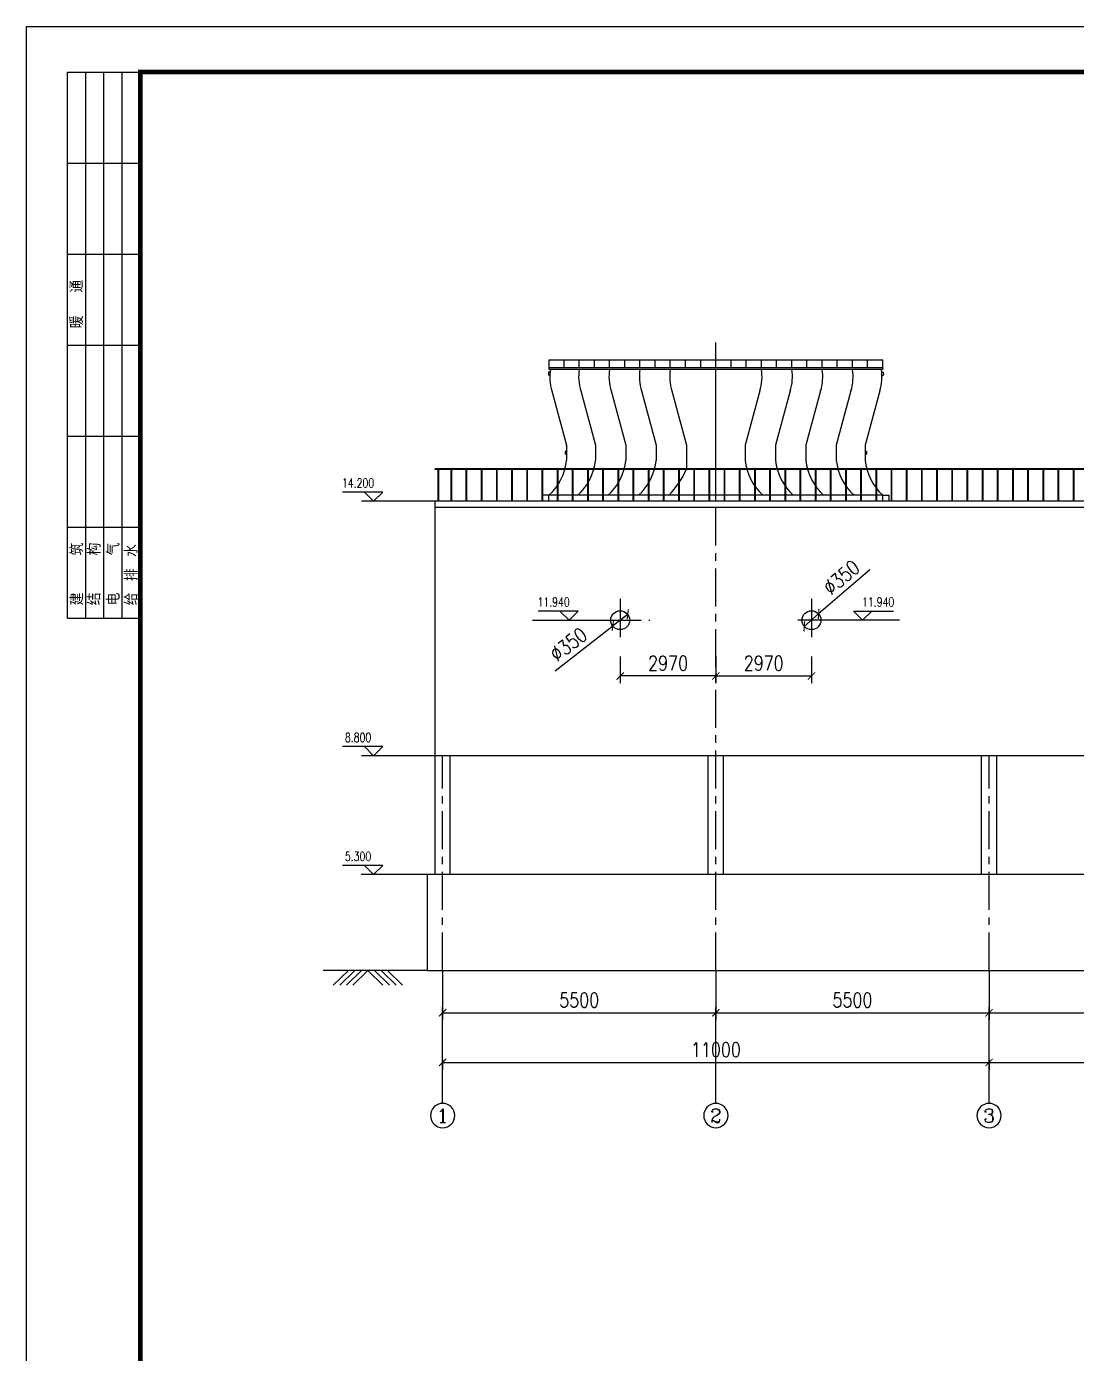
# Model space of a CAD drawing. Extents: x 1427168 to 1936200, y 1176778 to 1377202.
# Drawn here: x 1547701 to 1582285, y 1333474 to 1377202 of the extents above; entities that cross this region are included whole.
import ezdxf
from ezdxf.enums import TextEntityAlignment as Align
from ezdxf.lldxf.tags import DXFTag

# ---------------------------------------------------------------- set-up
doc = ezdxf.new("R2010")
doc.units = 0
doc.header["$LTSCALE"] = 1000
doc.header["$MEASUREMENT"] = 0
doc.linetypes.add('CENTER', pattern=[2, 1.25, -0.25, 0.25, -0.25])
doc.linetypes.add('DOTE', pattern=[2.42, 2, -0.2, 0.02, -0.2])
doc.layers.get('0').update_dxf_attribs({"linetype": 'CONTINUOUS'})
doc.layers.get('DEFPOINTS').update_dxf_attribs({"linetype": 'CONTINUOUS'})
for name, color, linetype in [('01粗实线层', 7, 'CONTINUOUS'), ('2', 2, 'CONTINUOUS'), ('AXIS', 3, 'CONTINUOUS'), ('AXIS_TEXT', 7, 'CONTINUOUS'), ('DOTE', 1, 'DOTE'), ('PUB_DIM', 3, 'CONTINUOUS'), ('PUB_TITLE', 4, 'CONTINUOUS'), ('中心线', 1, 'ACAD_ISO04W100')]:
    doc.layers.add(name, color=color, linetype=linetype)
doc.styles.add('COMPLEX', font='COMPLEX')
doc.styles.add('DIM_FONT', font='SIMPLEX.shx', dxfattribs={"width": 0.75})
doc.styles.add('HZ', font='txt', dxfattribs={"bigfont": 'hztxt'})
doc.styles.add('TH_GBDIM', font='romans.shx', dxfattribs={"width": 0.8, "bigfont": 'gbcbig.shx'})
tags = doc.linetypes.add('ACAD_ISO04W100', pattern=[30, 24, -3, 0, -3]).pattern_tags.tags
tags[10:11] = [DXFTag(74, 4), DXFTag(75, 0), DXFTag(340, '0'), DXFTag(46, 1.0), DXFTag(50, 0.0), DXFTag(44, 0.0), DXFTag(45, 0.0)]
tags[8:9] = [DXFTag(74, 4), DXFTag(75, 0), DXFTag(340, '0'), DXFTag(46, 1.0), DXFTag(50, 0.0), DXFTag(44, 0.0), DXFTag(45, 0.0)]
tags[6:7] = [DXFTag(74, 4), DXFTag(75, 0), DXFTag(340, '0'), DXFTag(46, 1.0), DXFTag(50, 0.0), DXFTag(44, 0.0), DXFTag(45, 0.0)]
tags[4:5] = [DXFTag(74, 4), DXFTag(75, 0), DXFTag(340, '0'), DXFTag(46, 1.0), DXFTag(50, 0.0), DXFTag(44, 0.0), DXFTag(45, 0.0)]
doc.dimstyles.new('TH_GBDIM', dxfattribs={"dimscale": 120, "dimtxt": 4, "dimasz": 2, "dimexe": 2, "dimexo": 0, "dimgap": 1.5, "dimtad": 1, "dimdec": 0, "dimzin": 0, "dimtxsty": 'TH_GBDIM', "dimblk": 'ARCHTICK', "dimcen": 2.5, "dimclrd": 130, "dimclre": 130, "dimclrt": 3, "dimazin": 3, "dimtfac": 0.714286, "dimtdec": 0, "dimtmove": 0, "dimatfit": 3, "dimtzin": 0})

# ---------------------------------------------------------------- blocks, each defined once
blk = doc.blocks.new('_ARCHTICK')
at = {"color": 0, "linetype": 'BYBLOCK', "const_width": 0.15}
blk.add_lwpolyline([(-0.5, -0.5), (0.5, 0.5)], dxfattribs=at)
blk = doc.blocks.new('*D383')
at = {"layer": '01粗实线层', "color": 130}
for p, q in [((1561407, 1346094), (1561407, 1344460)), ((1570407, 1346094), (1570407, 1344460)), ((1561407, 1344700), (1570407, 1344700))]:
    blk.add_line(p, q, dxfattribs=at)
at = {"layer": 'DEFPOINTS', "color": 0}
for p in [(1561407, 1346094), (1570407, 1346094), (1570407, 1344700)]:
    blk.add_point(p, dxfattribs=at)
at = {"layer": '01粗实线层', "color": 130, "xscale": 240, "yscale": 240, "zscale": 240, "rotation": 180}
blk.add_blockref('_ARCHTICK', (1561407, 1344700), dxfattribs=at)
at = {"layer": '01粗实线层', "color": 130, "xscale": 240, "yscale": 240, "zscale": 240}
blk.add_blockref('_ARCHTICK', (1570407, 1344700), dxfattribs=at)
at = {"layer": '01粗实线层', "color": 3, "insert": (1565907, 1345120), "char_height": 480, "attachment_point": 5, "style": 'TH_GBDIM'}
blk.add_mtext('{5500}{}{}', dxfattribs=at)
blk = doc.blocks.new('*D390')
at = {"layer": 'AXIS', "color": 130, "linetype": 'BYBLOCK'}
for p, q in [((1561407, 1343147), (1561407, 1342826)), ((1561407, 1343066), (1579407, 1343066)), ((1579407, 1343066), (1579407, 1343306))]:
    blk.add_line(p, q, dxfattribs=at)
at = {"layer": 'DEFPOINTS', "color": 0, "linetype": 'BYBLOCK'}
for p in [(1561407, 1343147), (1579407, 1343066), (1579407, 1343066)]:
    blk.add_point(p, dxfattribs=at)
at = {"layer": 'AXIS', "color": 130, "linetype": 'BYBLOCK', "xscale": 240, "yscale": 240, "zscale": 240, "rotation": 180}
blk.add_blockref('_ARCHTICK', (1561407, 1343066), dxfattribs=at)
at = {"layer": 'AXIS', "color": 130, "linetype": 'BYBLOCK', "xscale": 240, "yscale": 240, "zscale": 240}
blk.add_blockref('_ARCHTICK', (1579407, 1343066), dxfattribs=at)
at = {"layer": 'AXIS', "color": 3, "linetype": 'BYBLOCK', "insert": (1570407, 1343486), "char_height": 480, "attachment_point": 5, "style": 'TH_GBDIM'}
blk.add_mtext('{11000}{}{}', dxfattribs=at)
blk = doc.blocks.new('*D394')
at = {"layer": '01粗实线层', "color": 130}
for p, q in [((1570407, 1346094), (1570407, 1344460)), ((1579407, 1346094), (1579407, 1344460)), ((1570407, 1344700), (1579407, 1344700))]:
    blk.add_line(p, q, dxfattribs=at)
at = {"layer": 'DEFPOINTS', "color": 0}
for p in [(1570407, 1346094), (1579407, 1346094), (1579407, 1344700)]:
    blk.add_point(p, dxfattribs=at)
at = {"layer": '01粗实线层', "color": 130, "xscale": 240, "yscale": 240, "zscale": 240, "rotation": 180}
blk.add_blockref('_ARCHTICK', (1570407, 1344700), dxfattribs=at)
at = {"layer": '01粗实线层', "color": 130, "xscale": 240, "yscale": 240, "zscale": 240}
blk.add_blockref('_ARCHTICK', (1579407, 1344700), dxfattribs=at)
at = {"layer": '01粗实线层', "color": 3, "insert": (1574907, 1345120), "char_height": 480, "attachment_point": 5, "style": 'TH_GBDIM'}
blk.add_mtext('{5500}{}{}', dxfattribs=at)
blk = doc.blocks.new('*D395')
at = {"layer": '01粗实线层', "color": 130}
for p, q in [((1579407, 1346094), (1579407, 1344460)), ((1588407, 1346094), (1588407, 1344460)), ((1579407, 1344700), (1588407, 1344700))]:
    blk.add_line(p, q, dxfattribs=at)
at = {"layer": 'DEFPOINTS', "color": 0}
for p in [(1579407, 1346094), (1588407, 1346094), (1588407, 1344700)]:
    blk.add_point(p, dxfattribs=at)
at = {"layer": '01粗实线层', "color": 130, "xscale": 240, "yscale": 240, "zscale": 240, "rotation": 180}
blk.add_blockref('_ARCHTICK', (1579407, 1344700), dxfattribs=at)
at = {"layer": '01粗实线层', "color": 130, "xscale": 240, "yscale": 240, "zscale": 240}
blk.add_blockref('_ARCHTICK', (1588407, 1344700), dxfattribs=at)
at = {"layer": '01粗实线层', "color": 3, "insert": (1583907, 1345120), "char_height": 480, "attachment_point": 5, "style": 'TH_GBDIM'}
blk.add_mtext('{5500}{}{}', dxfattribs=at)
blk = doc.blocks.new('*D399')
at = {"layer": 'AXIS', "color": 130, "linetype": 'BYBLOCK'}
for p, q in [((1579407, 1343147), (1579407, 1342826)), ((1579407, 1343066), (1597407, 1343066)), ((1597407, 1343066), (1597407, 1343306))]:
    blk.add_line(p, q, dxfattribs=at)
at = {"layer": 'DEFPOINTS', "color": 0, "linetype": 'BYBLOCK'}
for p in [(1579407, 1343147), (1597407, 1343066), (1597407, 1343066)]:
    blk.add_point(p, dxfattribs=at)
at = {"layer": 'AXIS', "color": 130, "linetype": 'BYBLOCK', "xscale": 240, "yscale": 240, "zscale": 240, "rotation": 180}
blk.add_blockref('_ARCHTICK', (1579407, 1343066), dxfattribs=at)
at = {"layer": 'AXIS', "color": 130, "linetype": 'BYBLOCK', "xscale": 240, "yscale": 240, "zscale": 240}
blk.add_blockref('_ARCHTICK', (1597407, 1343066), dxfattribs=at)
at = {"layer": 'AXIS', "color": 3, "linetype": 'BYBLOCK', "insert": (1588407, 1343486), "char_height": 480, "attachment_point": 5, "style": 'TH_GBDIM'}
blk.add_mtext('{11000}{}{}', dxfattribs=at)
blk = doc.blocks.new('_AXISO')
blk.add_circle((0, 0), 0.5)
at = {"layer": 'AXIS_TEXT', "style": 'COMPLEX', "width": 1.041667}
blk.add_attdef('A', text='', height=0.56, dxfattribs=at).set_placement((-0.25, -0.28), (0.25, -0.28), align=Align.FIT)
blk = doc.blocks.new('*D420')
at = {"layer": '01粗实线层', "color": 130}
for p, q in [((1567258, 1356442), (1567258, 1355560)), ((1570407, 1356442), (1570407, 1355560)), ((1570407, 1355800), (1567258, 1355800))]:
    blk.add_line(p, q, dxfattribs=at)
at = {"layer": 'DEFPOINTS', "color": 0}
for p in [(1567258, 1356442), (1570407, 1356442), (1567258, 1355800)]:
    blk.add_point(p, dxfattribs=at)
at = {"layer": '01粗实线层', "color": 130, "xscale": 240, "yscale": 240, "zscale": 240, "rotation": 180}
blk.add_blockref('_ARCHTICK', (1567258, 1355800), dxfattribs=at)
at = {"layer": '01粗实线层', "color": 130, "xscale": 240, "yscale": 240, "zscale": 240}
blk.add_blockref('_ARCHTICK', (1570407, 1355800), dxfattribs=at)
at = {"layer": '01粗实线层', "color": 3, "insert": (1568833, 1356220), "char_height": 480, "attachment_point": 5, "style": 'TH_GBDIM'}
blk.add_mtext('{2970}{}{}', dxfattribs=at)
blk = doc.blocks.new('*D425')
at = {"layer": '01粗实线层', "color": 130}
for p in [(1575479, 1359301), (1573321, 1357435)]:
    blk.add_line(p, (1573792, 1357843), dxfattribs=at)
at = {"layer": 'DEFPOINTS', "color": 0}
for p in [(1573792, 1357843), (1573321, 1357435)]:
    blk.add_point(p, dxfattribs=at)
at = {"layer": '01粗实线层', "color": 130, "xscale": 240, "yscale": 240, "zscale": 240}
for p, rotation in [((1573792, 1357843), 220.8501150577169), ((1573321, 1357435), 40.85011505771695)]:
    blk.add_blockref('_ARCHTICK', p, dxfattribs=dict(at, rotation=rotation))
at = {"layer": '01粗实线层', "color": 3, "insert": (1574542, 1359046), "char_height": 480, "attachment_point": 5, "rotation": 40.8501, "style": 'TH_GBDIM'}
blk.add_mtext('{%%c350}{}{}', dxfattribs=at)
blk = doc.blocks.new('*D426')
at = {"layer": '01粗实线层', "color": 130}
for p in [(1567504, 1357830), (1565119, 1355974)]:
    blk.add_line(p, (1567012, 1357447), dxfattribs=at)
at = {"layer": 'DEFPOINTS', "color": 0}
for p in [(1567504, 1357830), (1567012, 1357447)]:
    blk.add_point(p, dxfattribs=at)
at = {"layer": '01粗实线层', "color": 130, "xscale": 240, "yscale": 240, "zscale": 240}
for p, rotation in [((1567504, 1357830), 217.8916457149971), ((1567012, 1357447), 37.8916457149971)]:
    blk.add_blockref('_ARCHTICK', p, dxfattribs=dict(at, rotation=rotation))
at = {"layer": '01粗实线层', "color": 3, "insert": (1565552, 1356843), "char_height": 480, "attachment_point": 5, "rotation": 37.8916, "style": 'TH_GBDIM'}
blk.add_mtext('{%%c350}{}{}', dxfattribs=at)
blk = doc.blocks.new('*D493')
at = {"layer": '01粗实线层', "color": 130}
for p, q in [((1570407, 1356442), (1570407, 1355560)), ((1573557, 1356442), (1573557, 1355560)), ((1570407, 1355800), (1573557, 1355800))]:
    blk.add_line(p, q, dxfattribs=at)
at = {"layer": 'DEFPOINTS', "color": 0}
for p in [(1570407, 1356442), (1573557, 1356442), (1573557, 1355800)]:
    blk.add_point(p, dxfattribs=at)
at = {"layer": '01粗实线层', "color": 130, "xscale": 240, "yscale": 240, "zscale": 240, "rotation": 180}
blk.add_blockref('_ARCHTICK', (1570407, 1355800), dxfattribs=at)
at = {"layer": '01粗实线层', "color": 130, "xscale": 240, "yscale": 240, "zscale": 240}
blk.add_blockref('_ARCHTICK', (1573557, 1355800), dxfattribs=at)
at = {"layer": '01粗实线层', "color": 3, "insert": (1571982, 1356220), "char_height": 480, "attachment_point": 5, "style": 'TH_GBDIM'}
blk.add_mtext('{2970}{}{}', dxfattribs=at)
blk = doc.blocks.new('_LABEL1')
for p, q in [((-150, 20), (-75, 20)), ((-150, 20), (-150, 0)), ((-125, 20), (-125, 0)), ((-100, 20), (-100, 0)), ((-75, 20), (-75, 0)), ((-75, 20), (-75, 0)), ((-75, 20), (0, 20)), ((-50, 20), (-50, 0)), ((-25, 20), (-25, 0)), ((0, 20), (0, 0)), ((-150, 15), (-75, 15)), ((-75, 15), (0, 15)), ((-150, 10), (-75, 10)), ((-75, 10), (0, 10)), ((-150, 5), (-75, 5)), ((-75, 5), (0, 5)), ((-150, 0), (-75, 0)), ((-75, 0), (0, 0))]:
    blk.add_line(p, q)
at = {"style": 'HZ'}
for s, p in [('建   筑', (-146.45, 15.65)), ('暖  通', (-70.35, 15.73)), ('结   构', (-146.45, 10.91)), ('电   气', (-146.45, 5.65)), ('给 排 水', (-146.45, 0.73))]:
    blk.add_text(s, height=3.509, dxfattribs=at).set_placement(p)

msp = doc.modelspace()

# ---------------------------------------------------------------- linework, layer by layer
at = {"color": 4}
msp.add_line((1575322.4, 1363405.2), (1575322.4, 1363407.2), dxfattribs=at)
for p, q in [((1575907.4, 1361755.7), (1564907.4, 1361755.7)), ((1615657.4, 1353173.3), (1561157.4, 1353173.3)), ((1560907.4, 1346094.4), (1560907.4, 1349255.7)), ((1560907.4, 1346094.4), (1557474.1, 1346094.4)), ((1558301, 1346094.4), (1557806.8, 1345609.5)), ((1558516.6, 1346094.4), (1558022.4, 1345609.5)), ((1558732.2, 1346094.4), (1558237.9, 1345609.5)), ((1558947.7, 1346094.4), (1558453.5, 1345609.5)), ((1558947.7, 1346094.4), (1559442, 1345609.5)), ((1559163.3, 1346094.4), (1559657.5, 1345609.5)), ((1559378.9, 1346094.4), (1559873.1, 1345609.5)), ((1559594.5, 1346094.4), (1560088.7, 1345609.5)), ((1560907.4, 1346094.4), (1619340.8, 1346094.4))]:
    msp.add_line(p, q)
at = {"color": 0}
for p, q in [((1561157.4, 1349255.7), (1561157.4, 1361555.7)), ((1561657.4, 1349255.7), (1561657.4, 1353173.3)), ((1570157.4, 1349255.7), (1570157.4, 1353173.3)), ((1570657.4, 1349255.7), (1570657.4, 1353173.3)), ((1579157.4, 1349255.7), (1579157.4, 1353173.3)), ((1579657.4, 1349255.7), (1579657.4, 1353173.3))]:
    msp.add_line(p, q, dxfattribs=at)
for centre in [(1567258.4, 1357638.7), (1573556.5, 1357638.7)]:
    msp.add_circle(centre, 311.7)
at = {"layer": '01粗实线层', "color": 0}
for p, q in [((1564907.4, 1366205.4), (1564907.4, 1365955.4)), ((1575907.4, 1366205.4), (1564907.4, 1366205.4)), ((1565407.4, 1365955.4), (1565407.4, 1366205.4)), ((1565907.4, 1365955.4), (1565907.4, 1366205.4)), ((1566407.4, 1365955.4), (1566407.4, 1366205.4)), ((1566907.4, 1365955.4), (1566907.4, 1366205.4)), ((1567407.4, 1365955.4), (1567407.4, 1366205.4)), ((1567907.4, 1365955.4), (1567907.4, 1366205.4)), ((1568407.4, 1365955.4), (1568407.4, 1366205.4)), ((1568907.4, 1365955.4), (1568907.4, 1366205.4)), ((1569407.4, 1365955.4), (1569407.4, 1366205.4)), ((1569907.4, 1365955.4), (1569907.4, 1366205.4)), ((1570407.4, 1365955.4), (1570407.4, 1366205.4)), ((1570907.4, 1365955.4), (1570907.4, 1366205.4)), ((1571407.4, 1365955.4), (1571407.4, 1366205.4)), ((1571907.4, 1365955.4), (1571907.4, 1366205.4)), ((1572407.4, 1365955.4), (1572407.4, 1366205.4)), ((1572907.4, 1365955.4), (1572907.4, 1366205.4)), ((1573407.4, 1365955.4), (1573407.4, 1366205.4)), ((1573907.4, 1365955.4), (1573907.4, 1366205.4)), ((1574407.4, 1365955.4), (1574407.4, 1366205.4)), ((1574907.4, 1365955.4), (1574907.4, 1366205.4)), ((1575407.4, 1365955.4), (1575407.4, 1366205.4)), ((1575907.4, 1365955.4), (1575907.4, 1366205.4)), ((1564896.8, 1365808.4), (1564890.2, 1365721.3)), ((1564936.1, 1365690), (1564891.2, 1365720.6)), ((1564947.3, 1365833.1), (1564898.6, 1365810.9)), ((1564907.4, 1365955.4), (1564907.4, 1365905.3)), ((1575907.4, 1365955.4), (1564907.4, 1365955.4)), ((1564907.4, 1365905.3), (1575907.4, 1365905.3)), ((1570407.4, 1361755.7), (1570407.4, 1365905.3)), ((1575867.6, 1365833.1), (1575916.3, 1365810.9)), ((1575878.8, 1365690), (1575923.7, 1365720.6)), ((1575907.4, 1365955.4), (1575907.4, 1365905.3)), ((1575907.4, 1365955.4), (1575907.4, 1365905.3)), ((1575918.1, 1365808.4), (1575924.7, 1365721.3)), ((1565007.1, 1365191.6), (1565492.4, 1363404.4)), ((1565957.1, 1365192.2), (1566442.4, 1363405.2)), ((1566957.1, 1365192.2), (1567442.4, 1363405.2)), ((1567957.1, 1365192.2), (1568442.4, 1363405.2)), ((1568957.1, 1365192.2), (1569442.4, 1363405.2)), ((1571857.7, 1365192.2), (1571372.4, 1363405.2)), ((1572857.7, 1365192.2), (1572372.4, 1363405.2)), ((1573857.7, 1365192.2), (1573372.4, 1363405.2)), ((1574857.7, 1365192.2), (1574372.4, 1363405.2)), ((1575807.7, 1365192.2), (1575322.4, 1363405.2)), ((1565442.4, 1363197.7), (1565442.4, 1363112.3)), ((1565492.4, 1363215), (1565444.6, 1363200.6)), ((1565492.4, 1363095.1), (1565444.6, 1363109.5)), ((1565492.4, 1363405), (1565492.4, 1362905)), ((1566442.4, 1363405.2), (1566442.4, 1362905.7)), ((1567442.4, 1363405.2), (1567442.4, 1362905.7)), ((1568442.4, 1363405.2), (1568442.4, 1362905.7)), ((1569442.4, 1363405.2), (1569442.4, 1362625.7)), ((1571372.4, 1363405.2), (1571372.4, 1362905.7)), ((1572372.4, 1363405.2), (1572372.4, 1362905.7)), ((1573372.4, 1363405.2), (1573372.4, 1362905.7)), ((1574372.4, 1363405.2), (1574372.4, 1362905.7)), ((1618007.4, 1362625.7), (1561157.4, 1362625.7)), ((1561157.4, 1362605.7), (1561157.4, 1362625.7)), ((1618007.4, 1362605.7), (1561157.4, 1362605.7)), ((1561265.3, 1361555.7), (1561265.3, 1362605.7)), ((1561265.3, 1361555.7), (1561265.3, 1362605.7)), ((1561285.3, 1361555.7), (1561285.3, 1362605.7)), ((1561285.3, 1361555.7), (1561285.3, 1362605.7)), ((1561687.4, 1361555.7), (1561687.4, 1362605.7)), ((1561707.4, 1361555.7), (1561707.4, 1362605.7)), ((1562187.4, 1361555.7), (1562187.4, 1362605.7)), ((1562207.4, 1361555.7), (1562207.4, 1362605.7)), ((1562687.4, 1361555.7), (1562687.4, 1362605.7)), ((1562707.4, 1361555.7), (1562707.4, 1362605.7)), ((1563187.4, 1361555.7), (1563187.4, 1362605.7)), ((1563187.4, 1361555.7), (1563187.4, 1362605.7)), ((1563207.4, 1361555.7), (1563207.4, 1362605.7)), ((1563207.4, 1361555.7), (1563207.4, 1362605.7)), ((1563687.4, 1361555.7), (1563687.4, 1362605.7)), ((1563707.4, 1361555.7), (1563707.4, 1362605.7)), ((1564187.4, 1361555.7), (1564187.4, 1362605.7)), ((1564207.4, 1361555.7), (1564207.4, 1362605.7)), ((1564687.4, 1361555.7), (1564687.4, 1362605.7)), ((1564687.4, 1361555.7), (1564687.4, 1362605.7)), ((1564687.4, 1361555.7), (1564687.4, 1362605.7)), ((1564707.4, 1361555.7), (1564707.4, 1362605.7)), ((1564707.4, 1361555.7), (1564707.4, 1362605.7)), ((1564707.4, 1361555.7), (1564707.4, 1362605.7)), ((1565187.4, 1361555.7), (1565187.4, 1362605.7)), ((1565207.4, 1361555.7), (1565207.4, 1362605.7)), ((1565687.4, 1361555.7), (1565687.4, 1362605.7)), ((1565707.4, 1361555.7), (1565707.4, 1362605.7)), ((1566187.4, 1361555.7), (1566187.4, 1362605.7)), ((1566207.4, 1361555.7), (1566207.4, 1362605.7)), ((1566687.4, 1361555.7), (1566687.4, 1362605.7)), ((1566687.4, 1361555.7), (1566687.4, 1362605.7)), ((1566707.4, 1361555.7), (1566707.4, 1362605.7)), ((1566707.4, 1361555.7), (1566707.4, 1362605.7)), ((1567187.4, 1361555.7), (1567187.4, 1362605.7)), ((1567207.4, 1361555.7), (1567207.4, 1362605.7)), ((1567687.4, 1361555.7), (1567687.4, 1362605.7)), ((1567707.4, 1361555.7), (1567707.4, 1362605.7)), ((1568187.4, 1361555.7), (1568187.4, 1362605.7)), ((1568207.4, 1361555.7), (1568207.4, 1362605.7)), ((1568687.4, 1361555.7), (1568687.4, 1362605.7)), ((1568687.4, 1361555.7), (1568687.4, 1362605.7)), ((1568707.4, 1361555.7), (1568707.4, 1362605.7)), ((1568707.4, 1361555.7), (1568707.4, 1362605.7)), ((1569187.4, 1361555.7), (1569187.4, 1362605.7)), ((1569207.4, 1361555.7), (1569207.4, 1362605.7)), ((1569687.4, 1361555.7), (1569687.4, 1362605.7)), ((1569707.4, 1361555.7), (1569707.4, 1362605.7)), ((1570187.4, 1361555.7), (1570187.4, 1362605.7)), ((1570207.4, 1361555.7), (1570207.4, 1362605.7)), ((1570687.4, 1361555.7), (1570687.4, 1362605.7)), ((1570687.4, 1361555.7), (1570687.4, 1362605.7)), ((1570707.4, 1361555.7), (1570707.4, 1362605.7)), ((1570707.4, 1361555.7), (1570707.4, 1362605.7)), ((1571187.4, 1361555.7), (1571187.4, 1362605.7)), ((1571187.4, 1361555.7), (1571187.4, 1362605.7)), ((1571187.4, 1361555.7), (1571187.4, 1362605.7)), ((1571207.4, 1361555.7), (1571207.4, 1362605.7)), ((1571207.4, 1361555.7), (1571207.4, 1362605.7)), ((1571207.4, 1361555.7), (1571207.4, 1362605.7)), ((1571687.4, 1361555.7), (1571687.4, 1362605.7)), ((1571687.4, 1361555.7), (1571687.4, 1362605.7)), ((1571687.4, 1361555.7), (1571687.4, 1362605.7)), ((1571707.4, 1361555.7), (1571707.4, 1362605.7)), ((1571707.4, 1361555.7), (1571707.4, 1362605.7)), ((1571707.4, 1361555.7), (1571707.4, 1362605.7)), ((1572187.4, 1361555.7), (1572187.4, 1362605.7)), ((1572187.4, 1361555.7), (1572187.4, 1362605.7)), ((1572187.4, 1361555.7), (1572187.4, 1362605.7)), ((1572207.4, 1361555.7), (1572207.4, 1362605.7)), ((1572207.4, 1361555.7), (1572207.4, 1362605.7)), ((1572207.4, 1361555.7), (1572207.4, 1362605.7)), ((1572687.4, 1361555.7), (1572687.4, 1362605.7)), ((1572707.4, 1361555.7), (1572707.4, 1362605.7)), ((1573187.4, 1361555.7), (1573187.4, 1362605.7)), ((1573207.4, 1361555.7), (1573207.4, 1362605.7)), ((1573687.4, 1361555.7), (1573687.4, 1362605.7)), ((1573707.4, 1361555.7), (1573707.4, 1362605.7)), ((1574187.4, 1361555.7), (1574187.4, 1362605.7)), ((1574187.4, 1361555.7), (1574187.4, 1362605.7)), ((1574207.4, 1361555.7), (1574207.4, 1362605.7)), ((1574207.4, 1361555.7), (1574207.4, 1362605.7)), ((1574687.4, 1361555.7), (1574687.4, 1362605.7)), ((1574707.4, 1361555.7), (1574707.4, 1362605.7)), ((1575187.4, 1361555.7), (1575187.4, 1362605.7)), ((1575207.4, 1361555.7), (1575207.4, 1362605.7)), ((1575687.4, 1361555.7), (1575687.4, 1362605.7)), ((1575707.4, 1361555.7), (1575707.4, 1362605.7)), ((1576187.4, 1361555.7), (1576187.4, 1362605.7)), ((1576187.4, 1361555.7), (1576187.4, 1362605.7)), ((1576207.4, 1361555.7), (1576207.4, 1362605.7)), ((1576207.4, 1361555.7), (1576207.4, 1362605.7)), ((1576687.4, 1361555.7), (1576687.4, 1362605.7)), ((1576707.4, 1361555.7), (1576707.4, 1362605.7)), ((1577187.4, 1361555.7), (1577187.4, 1362605.7)), ((1577207.4, 1361555.7), (1577207.4, 1362605.7)), ((1577687.4, 1361555.7), (1577687.4, 1362605.7)), ((1577707.4, 1361555.7), (1577707.4, 1362605.7)), ((1578187.4, 1361555.7), (1578187.4, 1362605.7)), ((1578187.4, 1361555.7), (1578187.4, 1362605.7)), ((1578207.4, 1361555.7), (1578207.4, 1362605.7)), ((1578207.4, 1361555.7), (1578207.4, 1362605.7)), ((1578687.4, 1361555.7), (1578687.4, 1362605.7)), ((1578707.4, 1361555.7), (1578707.4, 1362605.7)), ((1579187.4, 1361555.7), (1579187.4, 1362605.7)), ((1579207.4, 1361555.7), (1579207.4, 1362605.7)), ((1579687.4, 1361555.7), (1579687.4, 1362605.7)), ((1579687.4, 1361555.7), (1579687.4, 1362605.7)), ((1579687.4, 1361555.7), (1579687.4, 1362605.7)), ((1579707.4, 1361555.7), (1579707.4, 1362605.7)), ((1579707.4, 1361555.7), (1579707.4, 1362605.7)), ((1579707.4, 1361555.7), (1579707.4, 1362605.7)), ((1580187.4, 1361555.7), (1580187.4, 1362605.7)), ((1580207.4, 1361555.7), (1580207.4, 1362605.7)), ((1580687.4, 1361555.7), (1580687.4, 1362605.7)), ((1580707.4, 1361555.7), (1580707.4, 1362605.7)), ((1581187.4, 1361555.7), (1581187.4, 1362605.7)), ((1581207.4, 1361555.7), (1581207.4, 1362605.7)), ((1581687.4, 1361555.7), (1581687.4, 1362605.7)), ((1581687.4, 1361555.7), (1581687.4, 1362605.7)), ((1581707.4, 1361555.7), (1581707.4, 1362605.7)), ((1581707.4, 1361555.7), (1581707.4, 1362605.7)), ((1582187.4, 1361555.7), (1582187.4, 1362605.7)), ((1582207.4, 1361555.7), (1582207.4, 1362605.7)), ((1564907.4, 1361755.7), (1564707.4, 1361755.7)), ((1564907.4, 1361555.7), (1564907.4, 1361755.7)), ((1575907.4, 1361555.7), (1575907.4, 1361755.7)), ((1575907.4, 1361755.7), (1576107.4, 1361755.7)), ((1576107.4, 1361755.7), (1576107.4, 1361555.7)), ((1618007.4, 1361555.7), (1561157.4, 1361555.7)), ((1618007.4, 1361355.7), (1561157.4, 1361355.7)), ((1615907.4, 1349255.7), (1560907.4, 1349255.7))]:
    msp.add_line(p, q, dxfattribs=at)
for centre, radius, start, end in [((1564899.8, 1365808.1), 3, 114.52396, 175.62834), ((1566477.8, 1365652.4), 1541.2, 170.57956, 197.39684), ((1567427.8, 1365652.4), 1541.2, 170.57956, 197.39684), ((1568427.8, 1365652.4), 1541.2, 170.57956, 197.39684), ((1569427.8, 1365652.4), 1541.2, 170.57956, 197.39684), ((1570427.8, 1365652.4), 1541.2, 170.57956, 197.39684), ((1570387, 1365652.4), 1541.2, 342.60316, 9.42044), ((1571387, 1365652.4), 1541.2, 342.60316, 9.42044), ((1572387, 1365652.4), 1541.2, 342.60316, 9.42044), ((1573387, 1365652.4), 1541.2, 342.60316, 9.42044), ((1574337, 1365652.4), 1541.2, 342.60316, 9.42044), ((1575915.1, 1365808.1), 3, 4.37166, 65.47604), ((1565445.4, 1363197.8), 2.93, 105.62587, 180.44498), ((1565445.4, 1363112.3), 2.93, 179.55502, 254.37413), ((1565422.3, 1363395.3), 70.1, 359.27996, 19.20973), ((1563677.2, 1363105.2), 1826.1, 312.35022, 353.72544), ((1564627.3, 1363105.2), 1826.1, 312.3501, 353.72557), ((1565627.3, 1363105.2), 1826.1, 312.3501, 353.72557), ((1566627.3, 1363105.2), 1826.1, 312.3501, 353.72557), ((1566935.5, 1363679.6), 2719.4, 314.9688, 337.19647), ((1573187.6, 1363105.2), 1826.1, 186.27443, 227.6499), ((1574187.6, 1363105.2), 1826.1, 186.27443, 227.6499), ((1575187.6, 1363105.2), 1826.1, 186.27443, 227.6499), ((1576187.6, 1363105.2), 1826.1, 186.27443, 227.6499)]:
    msp.add_arc(centre, radius, start, end, dxfattribs=at)
at = {"layer": '2', "color": 0}
for p, q in [((1575322.4, 1363405.2), (1575322.4, 1362905.7)), ((1575322.4, 1363215.7), (1575370.3, 1363201.2)), ((1575322.4, 1363095.8), (1575370.3, 1363110.1)), ((1575372.4, 1363198.4), (1575372.4, 1363113))]:
    msp.add_line(p, q, dxfattribs=at)
for centre, radius, start, end in [((1575369.5, 1363198.4), 2.93, 359.55502, 74.37413), ((1575369.5, 1363112.9), 2.93, 285.62587, 0.44498), ((1577137.6, 1363105.2), 1826.1, 186.27443, 227.6499)]:
    msp.add_arc(centre, radius, start, end, dxfattribs=at)
at = {"layer": 'AXIS', "color": 3, "linetype": 'BYBLOCK'}
for p, q in [((1561407.4, 1341714.3), (1561407.4, 1344892.4)), ((1570407.4, 1341714.3), (1570407.4, 1344892.4)), ((1579407.4, 1341714.3), (1579407.4, 1344892.4))]:
    msp.add_line(p, q, dxfattribs=at)
at = {"layer": 'DOTE', "linetype": 'CENTER'}
for p, q in [((1570407.4, 1346094.4), (1570407.4, 1366789.5)), ((1566697.9, 1357638.7), (1568228.2, 1357638.7)), ((1561407.4, 1346094.4), (1561407.4, 1353173.3)), ((1579407.4, 1346094.4), (1579407.4, 1353173.3))]:
    msp.add_line(p, q, dxfattribs=at)
at = {"layer": 'DOTE'}
msp.add_line((1567258.4, 1358338.5), (1567258.4, 1357078.3), dxfattribs=at)
at = {"layer": 'PUB_DIM'}
for p, q in [((1559131.9, 1361855.7), (1558111.9, 1361855.7)), ((1558831.9, 1361855.7), (1559131.9, 1361555.7)), ((1559431.9, 1361855.7), (1558831.9, 1361855.7)), ((1559131.9, 1361555.7), (1559431.9, 1361855.7)), ((1561157.4, 1361555.7), (1558737.4, 1361555.7)), ((1565572.3, 1357938.7), (1564552.3, 1357938.7)), ((1565272.3, 1357938.7), (1565572.3, 1357638.7)), ((1565872.3, 1357938.7), (1565272.3, 1357938.7)), ((1565572.3, 1357638.7), (1565872.3, 1357938.7)), ((1575242.5, 1357638.7), (1574942.5, 1357938.7)), ((1574942.5, 1357938.7), (1575542.5, 1357938.7)), ((1575242.5, 1357938.7), (1576262.5, 1357938.7)), ((1575542.5, 1357938.7), (1575242.5, 1357638.7)), ((1564362.3, 1357638.7), (1566782.3, 1357638.7)), ((1576452.6, 1357638.7), (1574032.5, 1357638.7)), ((1559131.9, 1353473.3), (1558111.9, 1353473.3)), ((1558831.9, 1353473.3), (1559131.9, 1353173.3)), ((1559431.9, 1353473.3), (1558831.9, 1353473.3)), ((1559131.9, 1353173.3), (1559431.9, 1353473.3)), ((1561157.4, 1353173.3), (1558737.4, 1353173.3)), ((1559131.9, 1349555.7), (1558111.9, 1349555.7)), ((1558831.9, 1349555.7), (1559131.9, 1349255.7)), ((1559431.9, 1349555.7), (1558831.9, 1349555.7)), ((1559131.9, 1349255.7), (1559431.9, 1349555.7)), ((1561157.4, 1349255.7), (1558727.5, 1349255.7))]:
    msp.add_line(p, q, dxfattribs=at)
at = {"layer": 'PUB_TITLE'}
msp.add_lwpolyline([(1547701.5, 1288101.7), (1547701.5, 1377201.7), (1673851.5, 1377201.7), (1673851.5, 1288101.7)], close=True, dxfattribs=at)
at = {"layer": 'PUB_TITLE', "const_width": 150}
msp.add_lwpolyline([(1551451.5, 1289601.7), (1672351.5, 1289601.7), (1672351.5, 1375701.7), (1551451.5, 1375701.7)], close=True, dxfattribs=at)
at = {"layer": '中心线', "linetype": 'CENTER', "ltscale": 50}
for p, q in [((1573556.5, 1358338.5), (1573556.5, 1357078.3)), ((1574032.5, 1357638.7), (1573111, 1357638.7))]:
    msp.add_line(p, q, dxfattribs=at)

# ---------------------------------------------------------------- block references
at = {"layer": 'AXIS'}
ref = msp.add_blockref('_AXISO', (1561407.4, 1341314.3), dxfattribs=dict(at, xscale=-800, yscale=800, zscale=800))
ref.add_attrib('A', '1', dxfattribs={"layer": 'AXIS_TEXT', "height": 448, "style": 'COMPLEX'}).set_placement((1561407.4, 1341090.3), align=Align.CENTER)
ref = msp.add_blockref('_AXISO', (1570407.4, 1341314.3), dxfattribs=dict(at, xscale=-800, yscale=800, zscale=800))
ref.add_attrib('A', '2', dxfattribs={"layer": 'AXIS_TEXT', "height": 448, "style": 'COMPLEX'}).set_placement((1570407.4, 1341090.3), align=Align.CENTER)
ref = msp.add_blockref('_AXISO', (1579407.4, 1341314.3), dxfattribs=dict(at, xscale=-800, yscale=800, zscale=800))
ref.add_attrib('A', '3', dxfattribs={"layer": 'AXIS_TEXT', "height": 448, "style": 'COMPLEX'}).set_placement((1579407.4, 1341090.3), align=Align.CENTER)
at = {"layer": 'PUB_TITLE', "xscale": 120, "yscale": 120, "zscale": 120, "rotation": 90}
msp.add_blockref('_LABEL1', (1551451.5, 1375701.7), dxfattribs=at)

# ---------------------------------------------------------------- texts
at = {"layer": 'PUB_DIM', "style": 'DIM_FONT', "width": 0.75}
for s, p in [('14.200', (1558621.9, 1362155.7)), ('11.940', (1565062.3, 1358238.7)), ('8.800', (1558621.9, 1353773.3)), ('5.300', (1558621.9, 1349855.7))]:
    msp.add_text(s, height=300, dxfattribs=at).set_placement(p, align=Align.MIDDLE)
msp.add_text('11.940', height=300, rotation=360, dxfattribs=at).set_placement((1575752.5, 1358238.7), align=Align.MIDDLE)

# ---------------------------------------------------------------- dimensions: what is measured, and where the dimension line sits
at = {"layer": '01粗实线层', "color": 0}
dim = msp.add_diameter_dim_2p(p1=(1573320.7, 1357434.8), p2=(1573792.3, 1357842.5), text='{%%c350}{}{}', dimstyle='TH_GBDIM', dxfattribs=at)
dim.commit()
dim.dimension.update_dxf_attribs({"geometry": '*D425', "text_midpoint": (1574542.4, 1359046.4)})
dim = msp.add_diameter_dim_2p(p1=(1567504.3, 1357830.1), p2=(1567012.4, 1357447.2), text='{%%c350}{}{}', dimstyle='TH_GBDIM', dxfattribs=at)
dim.commit()
dim.dimension.update_dxf_attribs({"geometry": '*D426', "text_midpoint": (1565809.7, 1356511.3), "dimtype": 163})
for base, p2, picture, middle in [((1567258.4, 1355800.1), (1567258.4, 1356442), '*D420', (1568832.9, 1356220.1)), ((1573556.5, 1355800.1), (1573556.5, 1356442), '*D493', (1571982, 1356220.1))]:
    dim = msp.add_linear_dim(base=base, p1=(1570407.4, 1356442), p2=p2, text='{2970}{}{}', dimstyle='TH_GBDIM', dxfattribs=at)
    dim.commit()
    dim.dimension.update_dxf_attribs({"geometry": picture, "text_midpoint": middle})
for base, p1, p2, picture, middle in [((1570407.4, 1344700.5), (1561407.4, 1346094.4), (1570407.4, 1346094.4), '*D383', (1565907.4, 1345120.5)), ((1579407.4, 1344700.5), (1570407.4, 1346094.4), (1579407.4, 1346094.4), '*D394', (1574907.4, 1345120.5)), ((1588407.4, 1344700.5), (1579407.4, 1346094.4), (1588407.4, 1346094.4), '*D395', (1583907.4, 1345120.5))]:
    dim = msp.add_linear_dim(base=base, p1=p1, p2=p2, text='{5500}{}{}', dimstyle='TH_GBDIM', override={"dimgap": 1.5, "dimtad": 1, "dimjust": 0, "dimdec": 0, "dimlfac": 1, "dimse1": 0, "dimse2": 0, "dimsd1": 0, "dimsd2": 0}, dxfattribs=at)
    dim.commit()
    dim.dimension.update_dxf_attribs({"geometry": picture, "text_midpoint": middle})
at = {"layer": 'AXIS', "color": 3, "linetype": 'BYBLOCK'}
for base, p1, p2, picture, middle in [((1579407.4, 1343066.3), (1561407.4, 1343146.5), (1579407.4, 1343066.3), '*D390', (1570407.4, 1343486.3)), ((1597407.4, 1343066.3), (1579407.4, 1343146.5), (1597407.4, 1343066.3), '*D399', (1588407.4, 1343486.3))]:
    dim = msp.add_linear_dim(base=base, p1=p1, p2=p2, text='{11000}{}{}', dimstyle='TH_GBDIM', override={"dimgap": 1.5, "dimtad": 1, "dimjust": 0, "dimdec": 0, "dimlfac": 1, "dimse1": 0, "dimse2": 0, "dimsd1": 0, "dimsd2": 0}, dxfattribs=at)
    dim.commit()
    dim.dimension.update_dxf_attribs({"geometry": picture, "text_midpoint": middle})

doc.saveas('drawing.dxf')
